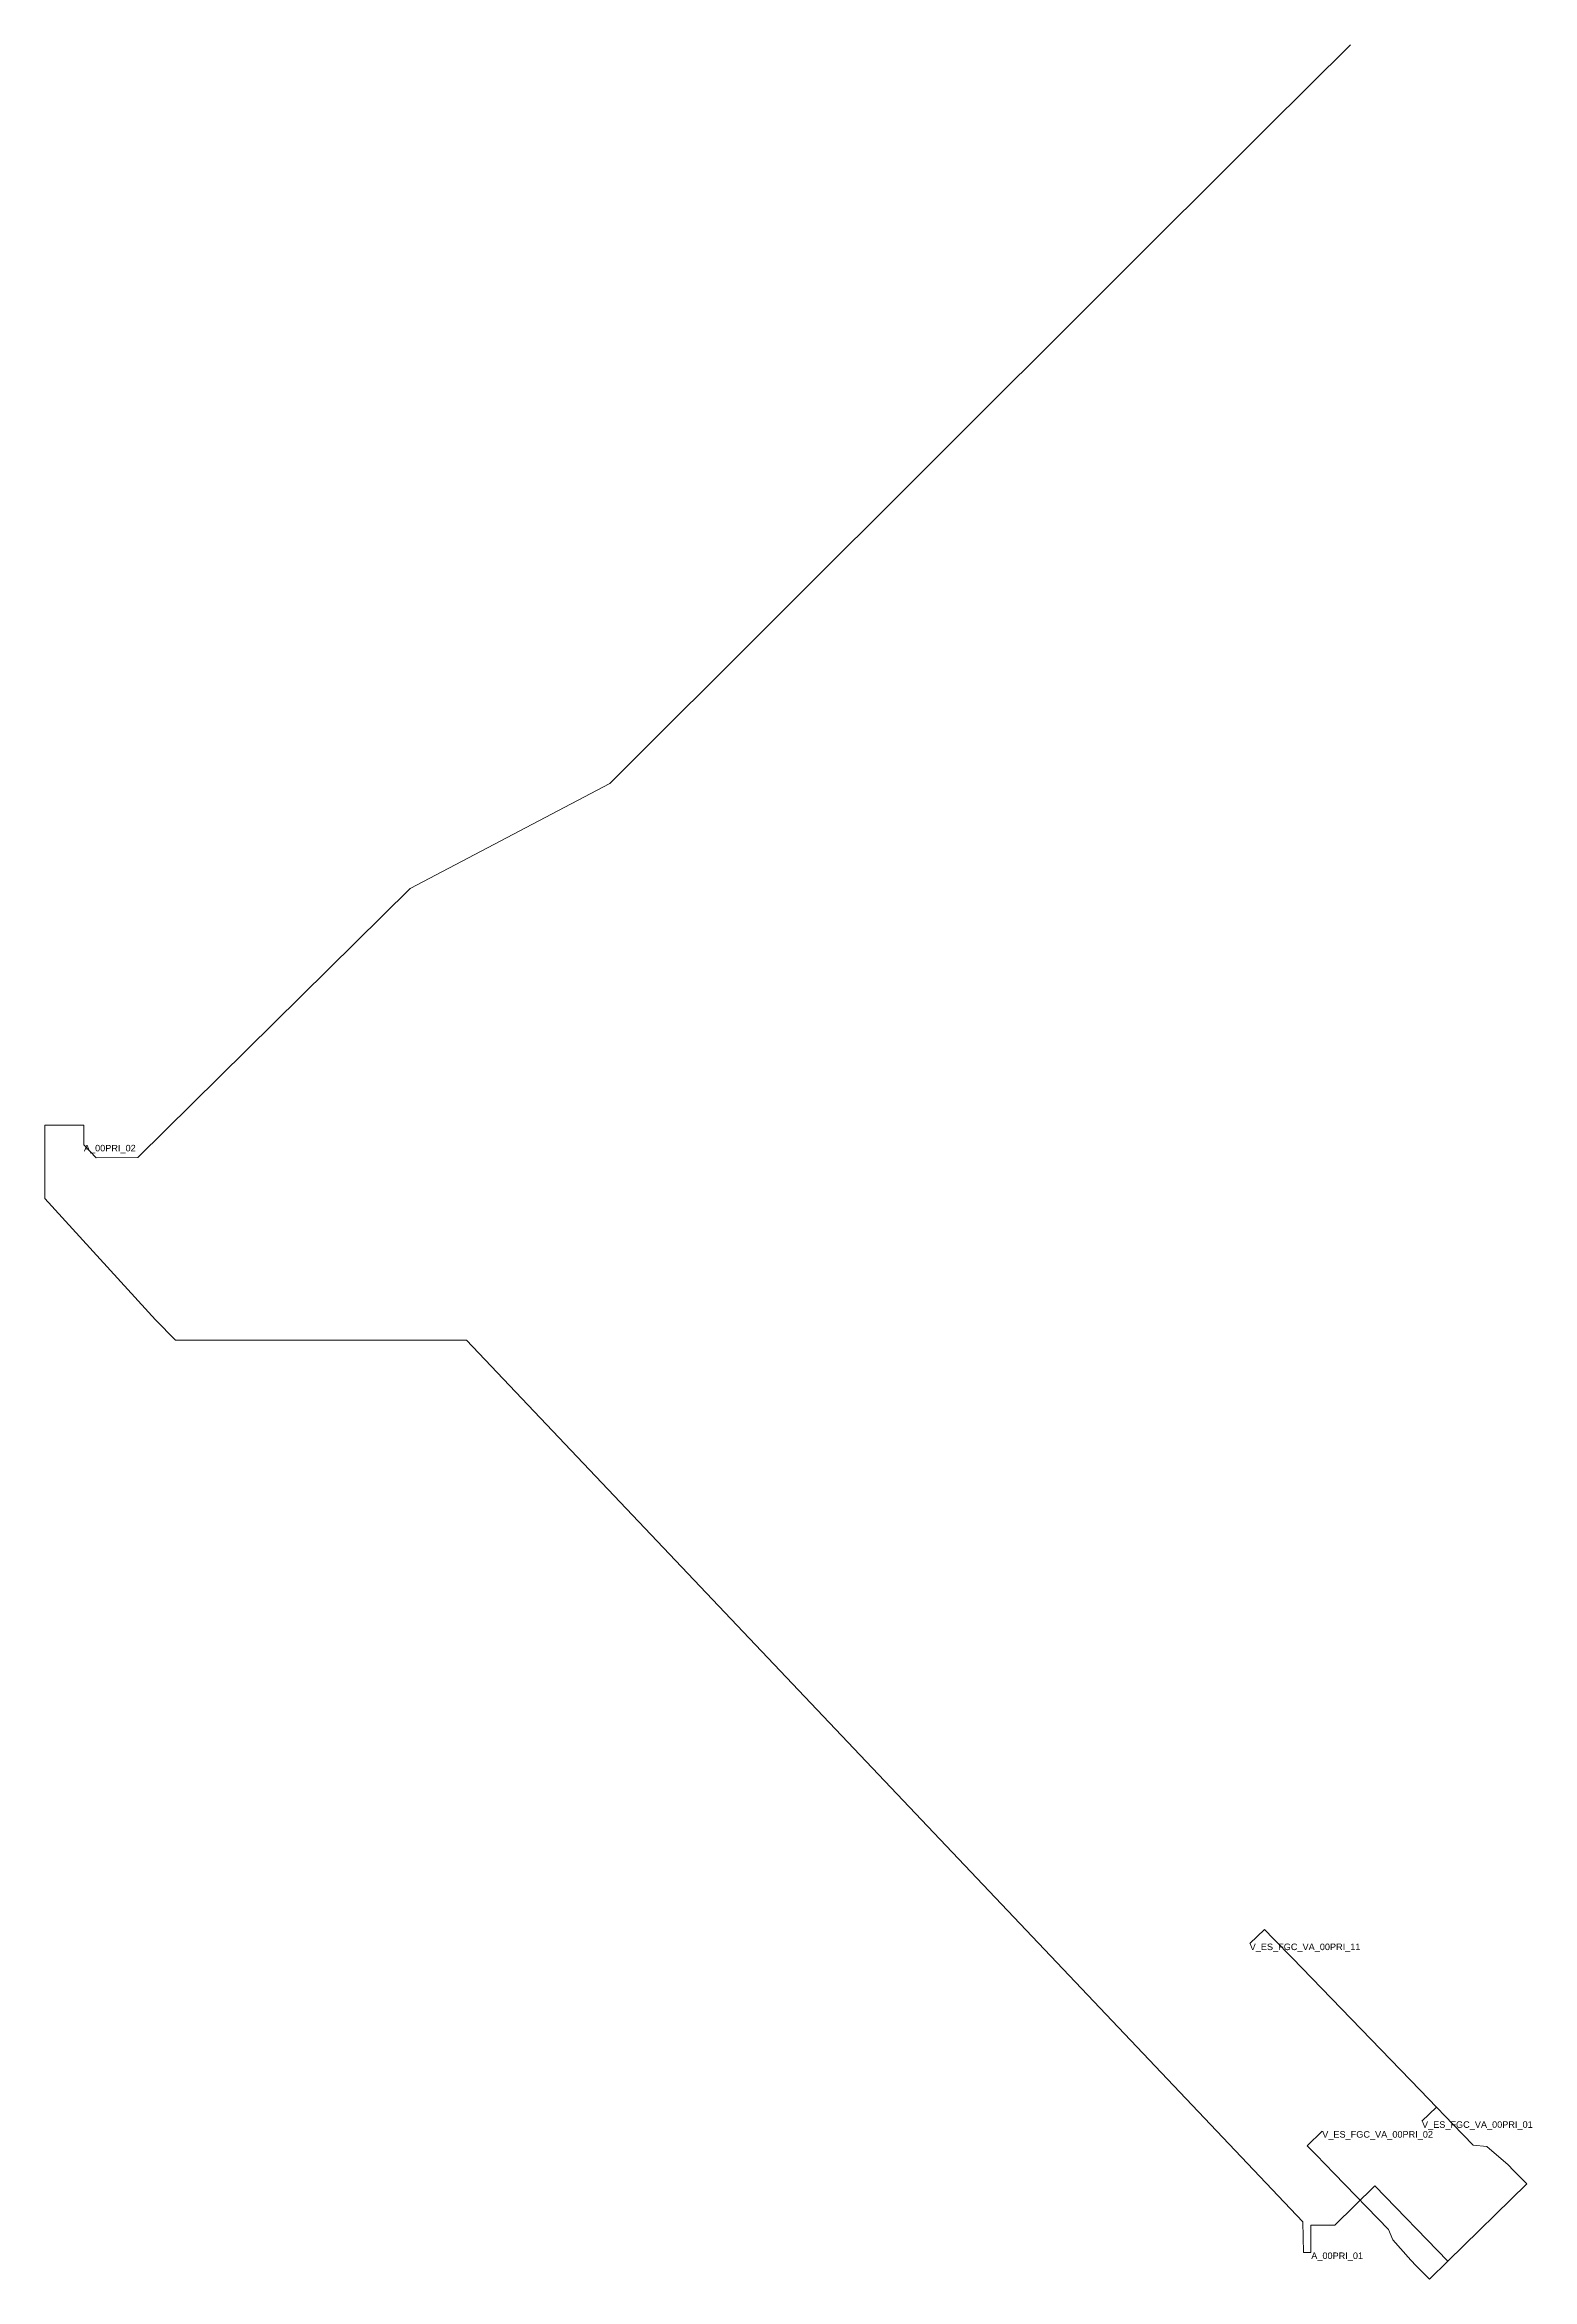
# Model space of a CAD drawing. Header units: metres. Extents: x 429533 to 429819, y 4582668 to 4583077.
# Drawn here: x 429532.6 to 429646.2, y 4582668.3 to 4582839.1 of the extents above; entities that cross this region are included whole.
import ezdxf
from ezdxf.enums import TextEntityAlignment as Align

# ---------------------------------------------------------------- set-up
doc = ezdxf.new("R2010")
doc.units = ezdxf.units.M
doc.header["$MEASUREMENT"] = 0
for name, color, linetype, lineweight in [('01_A_AccesTren_t', 30, 'Continuous', 0), ('01_C_AccesExt_t', 7, 'Continuous', 0), ('01_C_CarrerHoritzontal_l', 7, 'Continuous', 0), ('01_I_Ascensor_l', 7, 'Continuous', 0), ('01_I_Horitzontal_l', 7, 'Continuous', 0), ('01_I_Rampa_l', 7, 'Continuous', 0)]:
    doc.layers.add(name, color=color, linetype=linetype, lineweight=lineweight)
doc.styles.add('Style-Arial', font='arial.ttf')

msp = doc.modelspace()

# ---------------------------------------------------------------- linework, layer by layer
at = {"layer": '01_C_CarrerHoritzontal_l', "flags": 128}
msp.add_lwpolyline([(429535.547357, 4582755.043809), (429535.547357, 4582756.543809), (429532.552535, 4582756.543809), (429532.552535, 4582750.953863), (429541.011689, 4582741.664456), (429542.537566, 4582740.113231), (429564.791252, 4582740.113231), (429628.694788, 4582672.728994), (429628.735275, 4582670.376956)], dxfattribs=at)
at = {"layer": '01_I_Ascensor_l'}
for p, q in [((429536.479401, 4582754.055301, -10), (429535.547357, 4582755.043809)), ((429644.362041, 4582677.092852, -10), (429642.75634, 4582678.483127, -30)), ((429629.302884, 4582670.384871, -10), (429628.735275, 4582670.376956)), ((429636.927866, 4582669.796655, -10), (429635.553425, 4582671.344021, -30))]:
    msp.add_line(p, q, dxfattribs=at)
at = {"layer": '01_I_Horitzontal_l'}
msp.add_line((429637.648179, 4582682.784759, -30), (429627.858214, 4582692.898081, -30), dxfattribs=at)
at = {"layer": '01_I_Horitzontal_l', "flags": 128}
for points, elevation in [([(429625.925957, 4582832.779011), (429575.746211, 4582782.661655), (429575.746211, 4582782.661655), (429560.474889, 4582774.626435), (429539.671884, 4582754.081257), (429536.479401, 4582754.055301)], -10), ([(429626.46715, 4582694.335092), (429625.744013, 4582695.082113), (429624.624769, 4582693.997305)], -30), ([(429629.692611, 4582677.856669), (429629.02086, 4582678.544193), (429630.167546, 4582679.664571)], -30), ([(429642.75634, 4582678.483127), (429641.706821, 4582678.598515), (429640.156036, 4582680.202194)], -30), ([(429639.766434, 4582669.718119), (429634.193871, 4582675.485918), (429631.126904, 4582672.483741), (429629.302884, 4582672.480785), (429629.302884, 4582670.384871)], -10), ([(429635.553425, 4582671.344021), (429635.22037, 4582672.138416), (429631.088192, 4582676.425382)], -30), ([(429639.766434, 4582669.718119), (429645.793848, 4582675.634068), (429644.782333, 4582676.664641)], -10), ([(429639.766434, 4582669.718119), (429638.359795, 4582668.337616), (429637.348113, 4582669.368451)], -10)]:
    msp.add_lwpolyline(points, dxfattribs=dict(at, elevation=elevation))
at = {"layer": '01_I_Rampa_l'}
for p, q in [((429632.322982, 4582839.128585, -10), (429625.925957, 4582832.779011, -10)), ((429627.858214, 4582692.898081, -30), (429626.46715, 4582694.335092, -30)), ((429638.909263, 4582681.503487, -30), (429637.648179, 4582682.784759, -30)), ((429631.088192, 4582676.425382, -30), (429629.692157, 4582677.857133, -30)), ((429644.782333, 4582676.664641, -10), (429644.362041, 4582677.092852, -10)), ((429637.348113, 4582669.368451, -10), (429636.927866, 4582669.796655, -10))]:
    msp.add_line(p, q, dxfattribs=at)
at = {"layer": '01_I_Rampa_l', "elevation": -30, "flags": 128}
msp.add_lwpolyline([(429640.156036, 4582680.202194), (429639.594128, 4582680.772937), (429638.909263, 4582681.503487), (429637.78899, 4582680.414471)], dxfattribs=at)

# ---------------------------------------------------------------- texts
at = {"layer": '01_A_AccesTren_t', "style": 'Style-Arial'}
for s, p in [('V_ES_FGC_VA_00PRI_11', (429624.624769, 4582693.997305, -30)), ('V_ES_FGC_VA_00PRI_01', (429637.78899, 4582680.414471, -30)), ('V_ES_FGC_VA_00PRI_02', (429630.167546, 4582679.664571, -30))]:
    msp.add_text(s, height=0.5, dxfattribs=at).set_placement(p, align=Align.TOP_LEFT)
at = {"layer": '01_C_AccesExt_t', "char_height": 0.5, "attachment_point": 1, "line_spacing_factor": 1.2, "style": 'Style-Arial'}
for s, insert in [('A_00PRI_02', (429535.547357, 4582755.043809)), ('A_00PRI_01', (429629.327667, 4582670.387153))]:
    msp.add_mtext(s, dxfattribs=dict(at, insert=insert))

doc.saveas('drawing.dxf')
